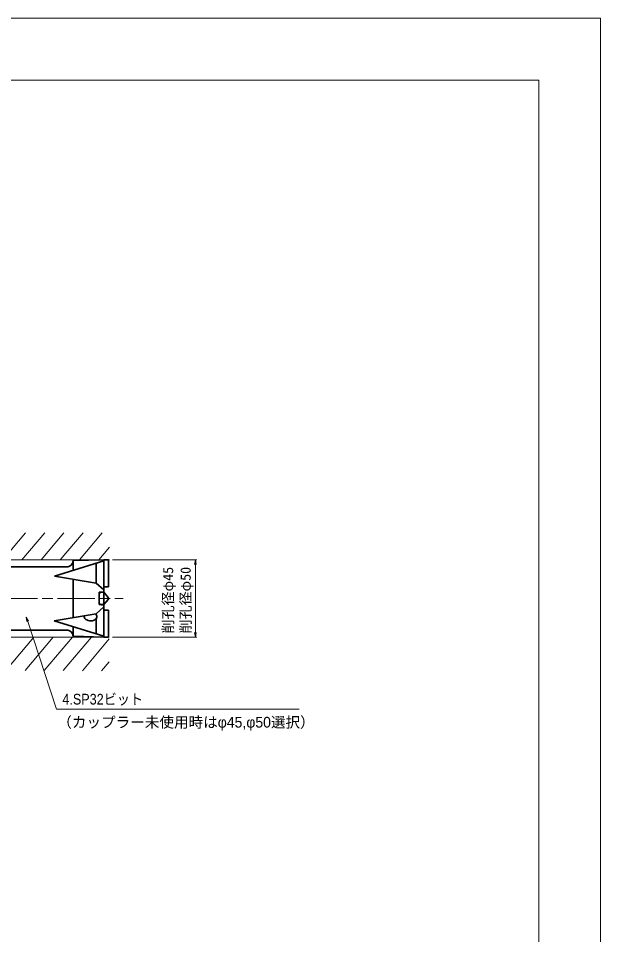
# Model space of a CAD drawing. Units: millimetres at full size, sheet at 1:2; details may follow other scales. Extents: x 1845 to 3525, y 1377 to 2565.
# Drawn here: x 3148 to 3525, y 1971 to 2565 of the extents above; entities that cross this region are included whole.
import ezdxf
from ezdxf.enums import TextEntityAlignment as Align

# ---------------------------------------------------------------- set-up
doc = ezdxf.new("R2010")
doc.units = ezdxf.units.MM
doc.header["$LTSCALE"] = 2
doc.linetypes.add('CHAIN', pattern=[18.5, 12, -1.5, 3.5, -1.5])
for name, color, linetype, lineweight in [('1外形線', 7, 'Continuous', 35), ('2細い実線', 3, 'Continuous', 20), ('4中心線', 1, 'CHAIN', 13), ('6寸法線', 4, 'Continuous', 13), ('7 枠・タイトル', 7, 'Continuous', 13)]:
    doc.layers.add(name, color=color, linetype=linetype, lineweight=lineweight)
doc.styles.add('ＭＳ ゴシック', font='')
doc.styles.add('ＭＳ Ｐゴシック', font='')
doc.styles.get('ＭＳ ゴシック').set_extended_font_data('MS Gothic')
doc.styles.get('ＭＳ Ｐゴシック').set_extended_font_data('MS PGothic')

# ---------------------------------------------------------------- blocks, each defined once
blk = doc.blocks.new('open_arrow')
at = {"color": 0, "linetype": 'Continuous', "lineweight": -2}
blk.add_lwpolyline([(7.5, 1.25), (0, 0), (7.5, -1.25)], dxfattribs=at)

msp = doc.modelspace()

# ---------------------------------------------------------------- linework, layer by layer
at = {"layer": '1外形線'}
for p, q in [((3203.309, 2213.137), (3171.188, 2203.24)), ((3203.309, 2213.75), (3183.309, 2213.25)), ((3183.309, 2213.25), (3183.309, 2206.975)), ((3198.309, 2211.597), (3198.309, 2198.75)), ((3206.309, 2213.75), (3203.309, 2213.75)), ((3203.309, 2213.75), (3203.309, 2192.75)), ((3206.309, 2213.75), (3206.309, 2196.25)), ((3179.064, 2209.296), (3139.804, 2209.234)), ((3198.309, 2198.75), (3171.188, 2203.24)), ((3183.309, 2201.233), (3183.309, 2188.75)), ((3198.309, 2198.75), (3203.309, 2194.25)), ((3200.309, 2192.75), (3203.309, 2193)), ((3200.309, 2192.75), (3200.309, 2184.75)), ((3203.309, 2192.75), (3201.309, 2192.75)), ((3206.309, 2196.25), (3203.309, 2196.25)), ((3203.309, 2192.75), (3203.309, 2184.75)), ((3203.309, 2192.75), (3206.081, 2189.386)), ((3183.309, 2176.266), (3183.309, 2188.75)), ((3203.309, 2184.75), (3206.081, 2188.114)), ((3198.309, 2178.75), (3203.309, 2183.25)), ((3200.309, 2184.75), (3203.309, 2184.5)), ((3203.309, 2184.75), (3201.309, 2184.75)), ((3203.309, 2184.75), (3203.309, 2163.75)), ((3206.309, 2181.25), (3203.309, 2181.25)), ((3206.309, 2181.25), (3206.309, 2163.75)), ((3198.309, 2178.75), (3171.142, 2174.252)), ((3203.309, 2164.362), (3171.142, 2174.252)), ((3198.309, 2178.373), (3198.309, 2178.75)), ((3198.309, 2165.899), (3198.309, 2175.731)), ((3179.064, 2168.203), (3139.804, 2168.266)), ((3183.309, 2164.25), (3183.309, 2170.511)), ((3203.309, 2163.75), (3183.309, 2164.25)), ((3206.309, 2163.75), (3203.309, 2163.75))]:
    msp.add_line(p, q, dxfattribs=at)
for centre, radius, start, end in [((3179.292, 2213.29), 4, 266.73209, 0), ((3201.309, 2191.75), 1, 90, 180), ((3205.309, 2188.75), 1, 320.51384, 39.48643), ((3201.309, 2185.75), 1, 180, 270), ((3179.292, 2164.21), 4, 0, 93.26791)]:
    msp.add_arc(centre, radius, start, end, dxfattribs=at)
for major_axis, ratio, start_param, end_param in [((4.345, 0), 0.65093, 2.9974813, 4.712389), ((3.958, 0), 0.714598, 4.712389, 6.9089501)]:
    msp.add_ellipse((3194.809, 2177.052), major_axis=major_axis, ratio=ratio, start_param=start_param, end_param=end_param, dxfattribs=at)
at = {"layer": '2細い実線'}
for p, q in [((3137.762, 2213.75), (3152.533, 2231.354)), ((3150.196, 2213.75), (3164.94, 2231.321)), ((3162.63, 2213.75), (3177.347, 2231.289)), ((3175.064, 2213.75), (3189.753, 2231.256)), ((3187.498, 2213.75), (3202.16, 2231.224)), ((3199.932, 2213.75), (3206.839, 2221.981)), ((3206.817, 2213.75), (2809.309, 2213.75)), ((3206.686, 2163.75), (2809.309, 2163.75)), ((3139.84, 2142.135), (3157.977, 2163.75)), ((3152.225, 2142.077), (3170.411, 2163.75)), ((3164.611, 2142.019), (3182.845, 2163.75)), ((3176.996, 2141.961), (3195.279, 2163.75)), ((3189.381, 2141.903), (3206.683, 2162.522)), ((3201.767, 2141.845), (3206.644, 2147.658))]:
    msp.add_line(p, q, dxfattribs=at)
at = {"layer": '4中心線'}
msp.add_line((2174.309, 2188.75), (3215.776, 2188.75), dxfattribs=at)
at = {"layer": '6寸法線'}
for p, q in [((3208.817, 2213.75), (3263.541, 2213.75)), ((3262.541, 2213.75), (3262.541, 2163.75)), ((3208.817, 2163.75), (3263.541, 2163.75))]:
    msp.add_line(p, q, dxfattribs=at)
msp.add_lwpolyline([(3153.003, 2176.719), (3153.936, 2173.868), (3172.503, 2117.081), (3329.757, 2117.081)], dxfattribs=at)
at = {"layer": '7 枠・タイトル'}
for p, q in [((1845.001, 2564.798), (3525.001, 2564.798)), ((3525.001, 2564.798), (3525.001, 1376.798)), ((1885.001, 2524.798), (3485.001, 2524.798)), ((3485.001, 2524.798), (3485.001, 1416.798))]:
    msp.add_line(p, q, dxfattribs=at)

# ---------------------------------------------------------------- block references
at = {"layer": '6寸法線', "xscale": 0.4, "yscale": 0.4}
for p, rotation in [((3262.541, 2213.75), 270), ((3153.003, 2176.719), 288.1), ((3262.541, 2163.75), 90)]:
    msp.add_blockref('open_arrow', p, dxfattribs=dict(at, rotation=rotation))

# ---------------------------------------------------------------- texts
at = {"layer": '6寸法線', "style": 'ＭＳ ゴシック'}
for s, p in [('削孔径φ45', (3250.129, 2166.087)), ('削孔径φ50', (3261.504, 2166.087))]:
    msp.add_text(s, height=6.646, rotation=90, dxfattribs=at).set_placement(p, align=Align.BOTTOM_LEFT)
at = {"layer": '6寸法線', "style": 'ＭＳ Ｐゴシック', "width": 0.9}
msp.add_text('4.SP32ビット', height=6.928, dxfattribs=at).set_placement((3176.377, 2117.911), align=Align.BOTTOM_LEFT)
at = {"layer": '6寸法線', "style": 'ＭＳ Ｐゴシック'}
msp.add_text('（カップラー未使用時はφ45,φ50選択）', height=6.928, dxfattribs=at).set_placement((3173.067, 2102.965), align=Align.BOTTOM_LEFT)

doc.saveas('drawing.dxf')
